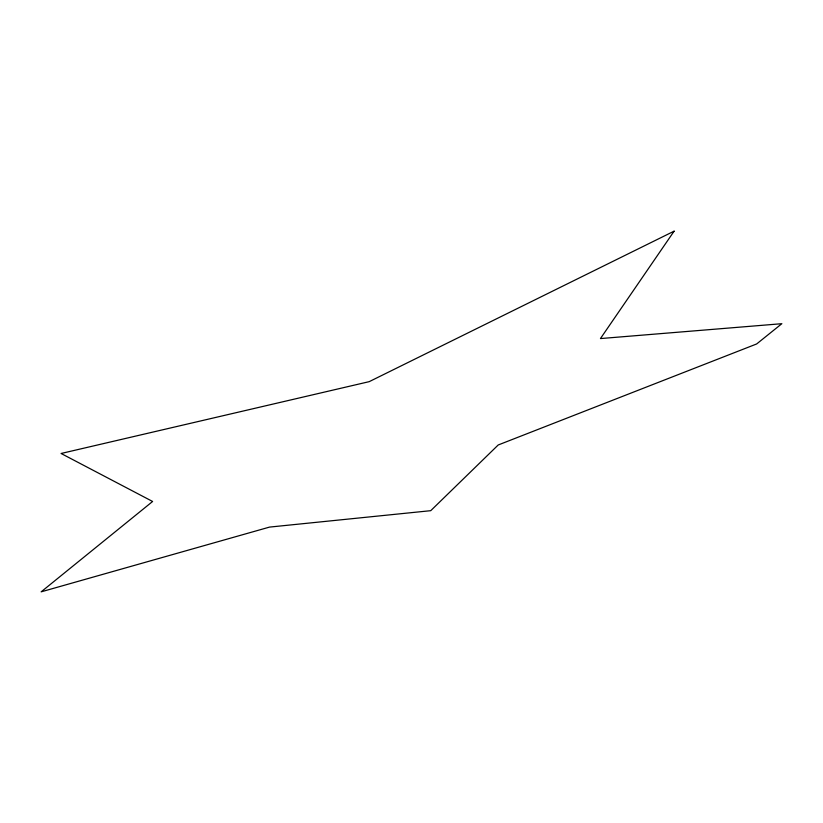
<?xml version="1.0" encoding="UTF-8"?>
<svg xmlns="http://www.w3.org/2000/svg" width="823" height="823" viewBox="0 0 823 823"><rect width="100%" height="100%" fill="white"/><g stroke="black" fill="none" stroke-linecap="round" stroke-linejoin="round"><path stroke-width="1.23" d="M674.119 231.16L600.44 338.572L781.85 323.696L756.646 343.963L498.213 444.976L430.738 510.682L269.553 527.09L41.15 591.84L152.615 501.474L61.087 453.483L369.198 381.656L674.119 231.16"/></g></svg>
